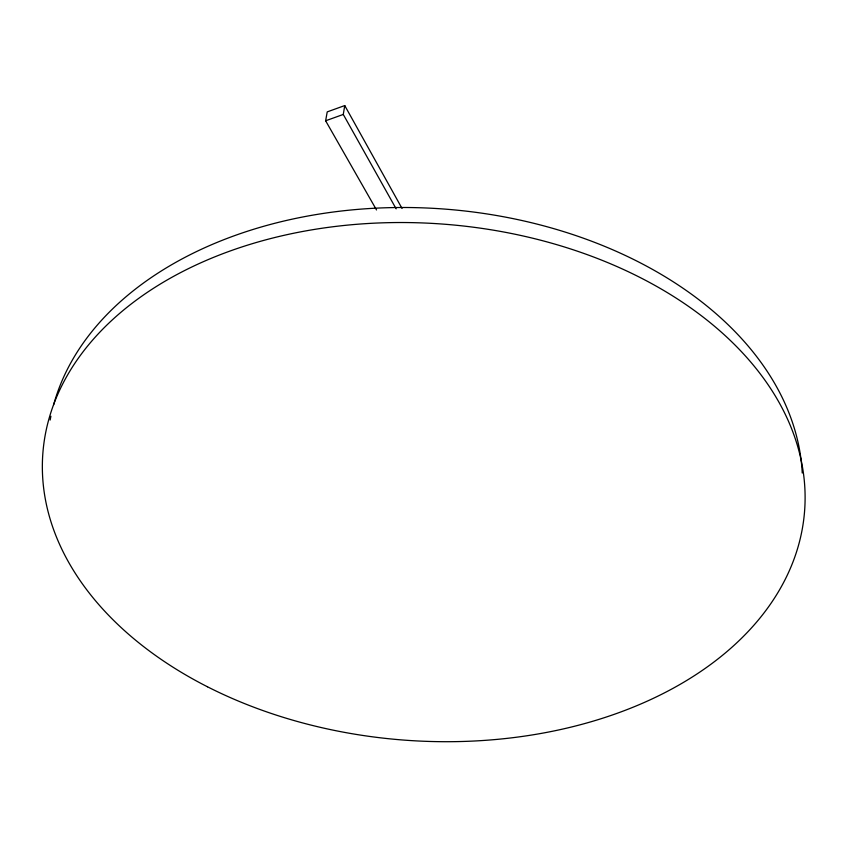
<?xml version="1.0" encoding="UTF-8"?>
<svg xmlns="http://www.w3.org/2000/svg" width="847" height="847" viewBox="0 0 847 847"><rect width="100%" height="100%" fill="white"/><g stroke="black" fill="none" stroke-linecap="round" stroke-linejoin="round"><path stroke-width="1.27" d="M396.152 208.838L343.279 114.44L344.75 105.568L327.217 111.889L325.629 120.782L376.523 209.961M325.629 120.782L343.279 114.44M344.75 105.568L402.06 208.468M50.153 420.038A378.175 258.737 4.3 0 1 50.894 416.248M53.615 404.866A378.175 258.737 4.3 0 1 452.923 209.77A378.175 258.737 4.3 0 1 802.236 473.007M207.462 686.779A381.965 258.737 4.3 0 0 803.909 518.078A381.965 258.737 4.3 0 0 259.807 241.49A381.965 258.737 4.3 0 0 207.462 686.779"/></g></svg>
